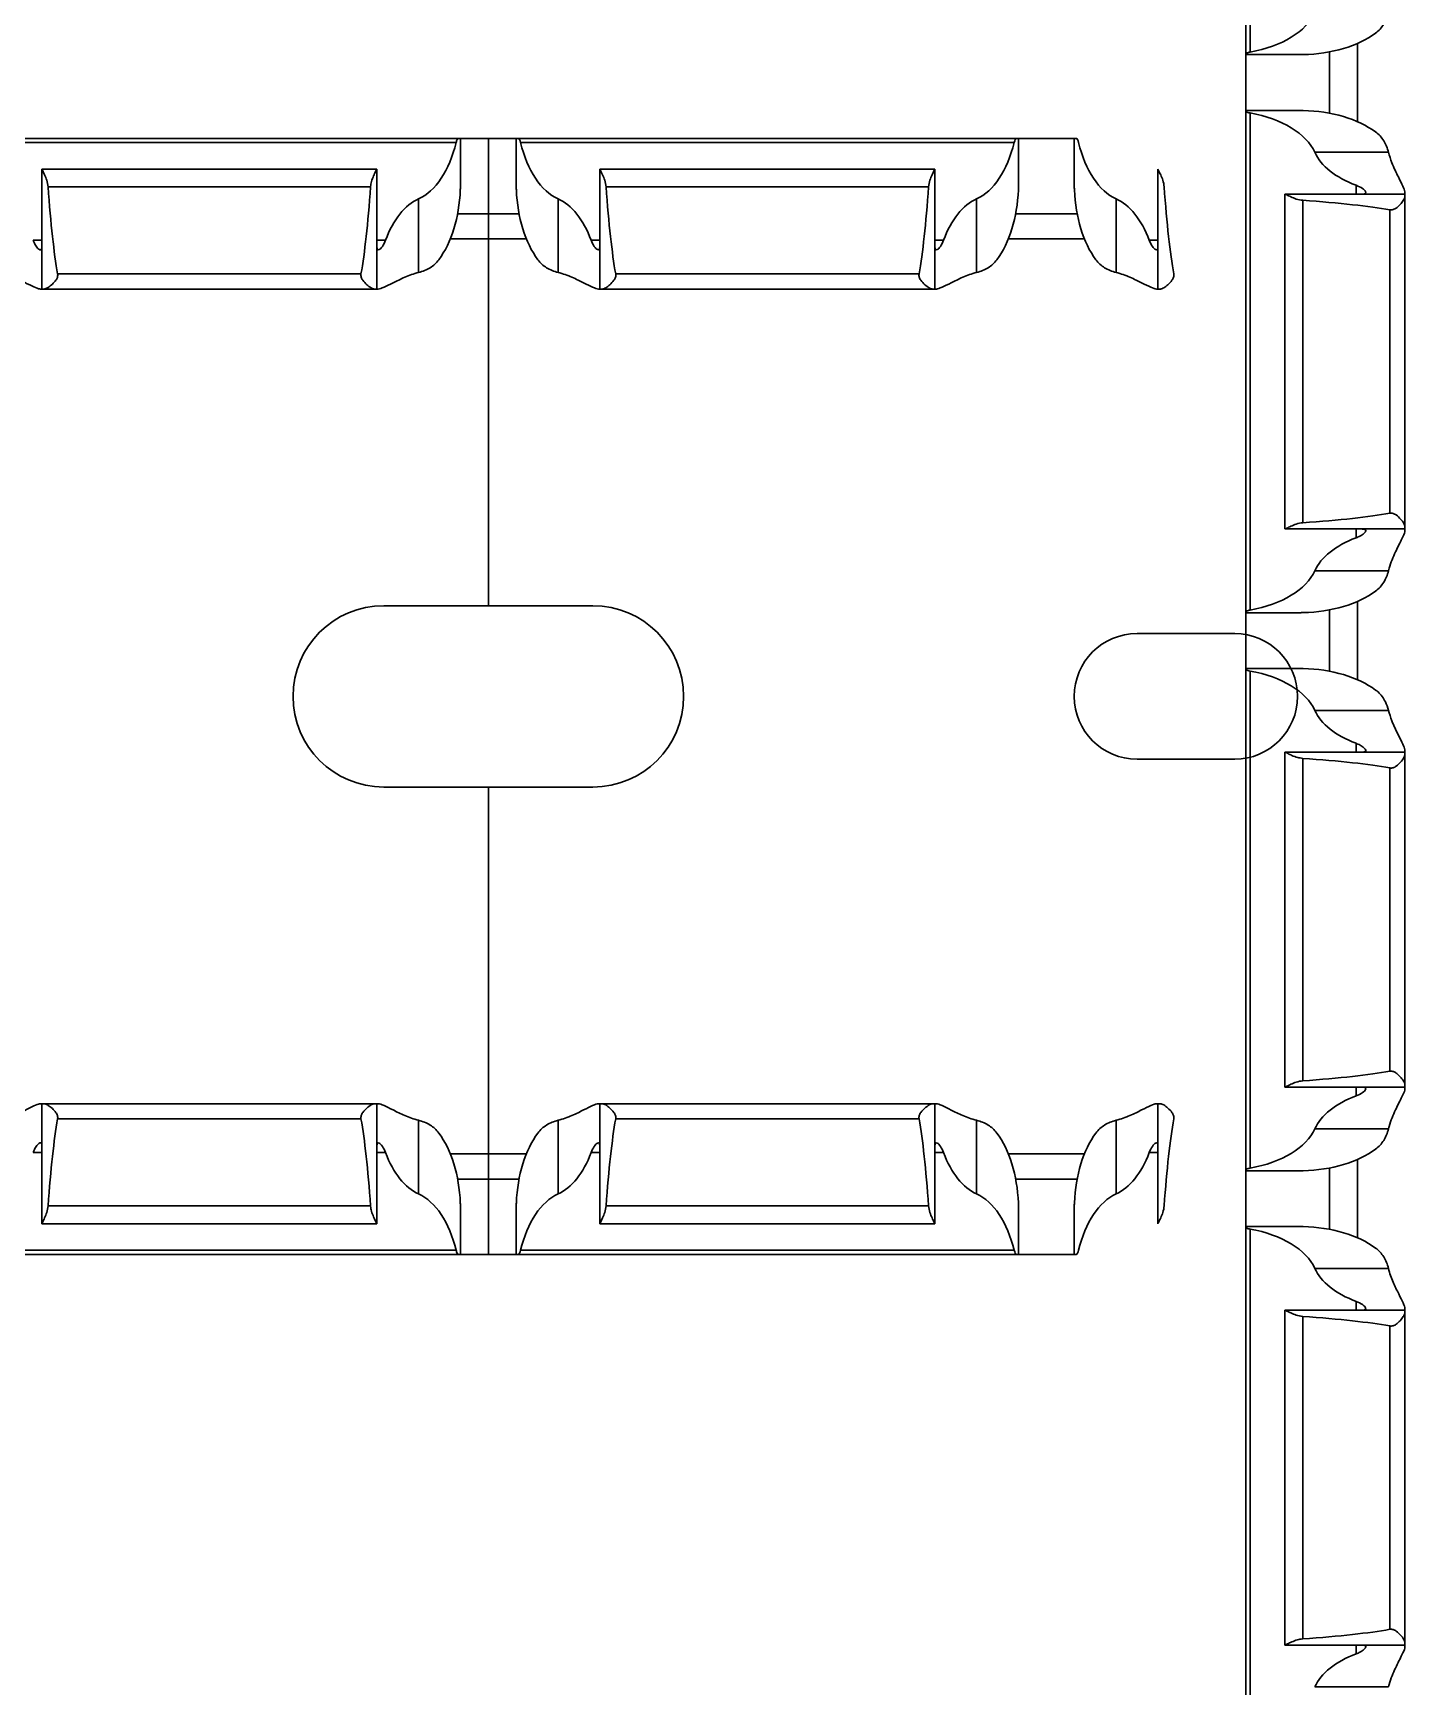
# Model space of a CAD drawing. Header units: millimetres. Extents: x -2573 to 2942, y -1220 to 2800.
# Drawn here: x 1804.1 to 1853.2, y 1272.5 to 1331.8 of the extents above; entities that cross this region are included whole.
import ezdxf

# ---------------------------------------------------------------- set-up
doc = ezdxf.new("R2010")
doc.units = ezdxf.units.MM

msp = doc.modelspace()

# ---------------------------------------------------------------- linework, layer by layer
at = {"linetype": 'Continuous', "lineweight": 30}
for p, q in [((1847.536, 1331.029), (1847.536, 1348.971)), ((1847.686, 1331.091), (1847.686, 1348.909)), ((1851.536, 1331.403), (1851.536, 1328.597)), ((1847.536, 1331), (1847.536, 1331.029)), ((1847.536, 1331), (1849.499, 1331)), ((1847.536, 1329), (1847.536, 1331)), ((1850.536, 1328.899), (1850.536, 1331.101)), ((1849.502, 1329), (1847.536, 1329)), ((1847.536, 1329), (1847.536, 1328.971)), ((1847.536, 1311.029), (1847.536, 1328.971)), ((1847.686, 1311.091), (1847.686, 1328.909)), ((1819.32, 1328), (1801.453, 1328)), ((1819.231, 1327.85), (1801.541, 1327.85)), ((1819.386, 1328), (1819.32, 1328)), ((1819.386, 1326.27), (1819.386, 1328)), ((1820.386, 1328), (1819.386, 1328)), ((1820.386, 1325.3), (1820.386, 1328)), ((1820.386, 1325.3), (1820.386, 1328)), ((1821.386, 1328), (1820.386, 1328)), ((1821.386, 1328), (1821.386, 1326.271)), ((1821.453, 1328), (1821.386, 1328)), ((1839.32, 1328), (1821.453, 1328)), ((1839.231, 1327.85), (1821.541, 1327.85)), ((1839.386, 1328), (1839.32, 1328)), ((1839.386, 1326.27), (1839.386, 1328)), ((1841.386, 1328), (1839.386, 1328)), ((1841.386, 1328), (1841.386, 1326.271)), ((1841.386, 1328), (1841.453, 1328)), ((1852.645, 1327.5), (1850.006, 1327.5)), ((1816.386, 1326.9), (1804.386, 1326.9)), ((1804.386, 1326.9), (1804.386, 1326.896)), ((1804.386, 1322.6), (1804.386, 1326.896)), ((1816.386, 1326.896), (1816.386, 1326.9)), ((1816.386, 1322.6), (1816.386, 1326.896)), ((1836.386, 1326.9), (1824.386, 1326.9)), ((1824.386, 1326.9), (1824.386, 1326.896)), ((1824.386, 1322.6), (1824.386, 1326.896)), ((1836.386, 1326.896), (1836.386, 1326.9)), ((1836.386, 1322.6), (1836.386, 1326.896)), ((1844.386, 1326.9), (1844.386, 1326.896)), ((1844.386, 1322.6), (1844.386, 1326.896)), ((1816.165, 1326.261), (1804.607, 1326.261)), ((1836.165, 1326.261), (1824.607, 1326.261)), ((1848.936, 1326), (1848.936, 1314)), ((1848.936, 1326), (1848.94, 1326)), ((1853.236, 1326), (1848.94, 1326)), ((1851.486, 1326), (1851.486, 1326.318)), ((1853.236, 1326), (1853.236, 1326.057)), ((1853.236, 1325.916), (1853.236, 1326)), ((1817.886, 1323.193), (1817.886, 1325.833)), ((1822.886, 1323.193), (1822.886, 1325.833)), ((1837.886, 1323.193), (1837.886, 1325.833)), ((1842.886, 1323.193), (1842.886, 1325.833)), ((1849.575, 1314.221), (1849.575, 1325.779)), ((1852.693, 1314.564), (1852.693, 1325.436)), ((1853.236, 1314.084), (1853.236, 1325.916)), ((1820.386, 1325.3), (1819.285, 1325.3)), ((1820.386, 1324.4), (1820.386, 1325.3)), ((1820.386, 1325.3), (1820.386, 1324.4)), ((1821.487, 1325.3), (1820.386, 1325.3)), ((1841.487, 1325.3), (1839.285, 1325.3)), ((1804.386, 1324.35), (1804.069, 1324.35)), ((1816.703, 1324.35), (1816.386, 1324.35)), ((1819.025, 1324.4), (1820.386, 1324.4)), ((1820.386, 1324.4), (1820.386, 1311.25)), ((1820.386, 1324.4), (1821.748, 1324.4)), ((1820.386, 1324.4), (1820.386, 1311.25)), ((1824.386, 1324.35), (1824.069, 1324.35)), ((1836.703, 1324.35), (1836.386, 1324.35)), ((1839.025, 1324.4), (1841.748, 1324.4)), ((1844.386, 1324.35), (1844.069, 1324.35)), ((1815.822, 1323.144), (1804.95, 1323.144)), ((1835.822, 1323.144), (1824.95, 1323.144)), ((1804.386, 1322.6), (1804.329, 1322.6)), ((1804.471, 1322.6), (1804.386, 1322.6)), ((1816.302, 1322.6), (1804.471, 1322.6)), ((1816.386, 1322.6), (1816.302, 1322.6)), ((1816.443, 1322.6), (1816.386, 1322.6)), ((1824.386, 1322.6), (1824.329, 1322.6)), ((1824.471, 1322.6), (1824.386, 1322.6)), ((1836.302, 1322.6), (1824.471, 1322.6)), ((1836.386, 1322.6), (1836.302, 1322.6)), ((1836.443, 1322.6), (1836.386, 1322.6)), ((1844.386, 1322.6), (1844.329, 1322.6)), ((1844.471, 1322.6), (1844.386, 1322.6)), ((1853.236, 1314), (1853.236, 1314.084)), ((1848.94, 1314), (1848.936, 1314)), ((1853.236, 1314), (1848.94, 1314)), ((1851.486, 1313.682), (1851.486, 1314)), ((1853.236, 1313.943), (1853.236, 1314)), ((1852.645, 1312.5), (1850.006, 1312.5)), ((1816.636, 1311.25), (1820.386, 1311.25)), ((1824.136, 1311.25), (1820.386, 1311.25)), ((1851.536, 1311.403), (1851.536, 1308.597)), ((1847.536, 1311), (1847.536, 1311.029)), ((1847.536, 1311), (1849.499, 1311)), ((1847.536, 1309), (1847.536, 1311)), ((1850.536, 1308.899), (1850.536, 1311.101)), ((1847.136, 1310.25), (1843.636, 1310.25)), ((1849.502, 1309), (1847.536, 1309)), ((1847.536, 1309), (1847.536, 1308.971)), ((1847.536, 1291.029), (1847.536, 1308.971)), ((1847.686, 1291.091), (1847.686, 1308.909)), ((1852.645, 1307.5), (1850.006, 1307.5)), ((1848.936, 1306), (1848.936, 1294)), ((1848.936, 1306), (1848.94, 1306)), ((1853.236, 1306), (1848.94, 1306)), ((1849.575, 1294.221), (1849.575, 1305.779)), ((1851.486, 1306), (1851.486, 1306.318)), ((1853.236, 1306), (1853.236, 1306.057)), ((1853.236, 1305.916), (1853.236, 1306)), ((1853.236, 1294.084), (1853.236, 1305.916)), ((1843.636, 1305.75), (1847.136, 1305.75)), ((1852.693, 1294.564), (1852.693, 1305.436)), ((1816.636, 1304.75), (1820.386, 1304.75)), ((1820.386, 1304.75), (1820.386, 1291.6)), ((1824.136, 1304.75), (1820.386, 1304.75)), ((1820.386, 1304.75), (1820.386, 1291.6)), ((1848.94, 1294), (1848.936, 1294)), ((1853.236, 1294), (1848.94, 1294)), ((1851.486, 1293.682), (1851.486, 1294)), ((1853.236, 1294), (1853.236, 1294.084)), ((1853.236, 1293.943), (1853.236, 1294)), ((1804.386, 1293.4), (1804.329, 1293.4)), ((1804.386, 1293.4), (1804.386, 1289.104)), ((1804.471, 1293.4), (1804.386, 1293.4)), ((1816.302, 1293.4), (1804.471, 1293.4)), ((1816.386, 1293.4), (1816.302, 1293.4)), ((1816.386, 1293.4), (1816.386, 1289.104)), ((1816.443, 1293.4), (1816.386, 1293.4)), ((1824.386, 1293.4), (1824.329, 1293.4)), ((1824.386, 1293.4), (1824.386, 1289.104)), ((1824.471, 1293.4), (1824.386, 1293.4)), ((1836.302, 1293.4), (1824.471, 1293.4)), ((1836.386, 1293.4), (1836.302, 1293.4)), ((1836.386, 1293.4), (1836.386, 1289.104)), ((1836.443, 1293.4), (1836.386, 1293.4)), ((1844.386, 1293.4), (1844.329, 1293.4)), ((1844.386, 1293.4), (1844.386, 1289.104)), ((1844.471, 1293.4), (1844.386, 1293.4)), ((1815.822, 1292.856), (1804.95, 1292.856)), ((1817.886, 1292.807), (1817.886, 1290.167)), ((1822.886, 1292.807), (1822.886, 1290.167)), ((1835.822, 1292.856), (1824.95, 1292.856)), ((1837.886, 1292.807), (1837.886, 1290.167)), ((1842.886, 1292.807), (1842.886, 1290.167)), ((1852.645, 1292.5), (1850.006, 1292.5)), ((1804.386, 1291.65), (1804.069, 1291.65)), ((1816.703, 1291.65), (1816.386, 1291.65)), ((1819.025, 1291.6), (1820.386, 1291.6)), ((1820.386, 1291.6), (1820.386, 1290.7)), ((1820.386, 1291.6), (1821.748, 1291.6)), ((1820.386, 1290.7), (1820.386, 1291.6)), ((1824.386, 1291.65), (1824.069, 1291.65)), ((1836.703, 1291.65), (1836.386, 1291.65)), ((1839.025, 1291.6), (1841.748, 1291.6)), ((1844.386, 1291.65), (1844.069, 1291.65)), ((1847.536, 1291), (1847.536, 1291.029)), ((1847.536, 1291), (1849.499, 1291)), ((1847.536, 1289), (1847.536, 1291)), ((1850.536, 1288.899), (1850.536, 1291.101)), ((1851.536, 1291.403), (1851.536, 1288.597)), ((1820.386, 1290.7), (1819.285, 1290.7)), ((1820.386, 1290.7), (1820.386, 1288)), ((1820.386, 1290.7), (1820.386, 1288)), ((1821.487, 1290.7), (1820.386, 1290.7)), ((1841.487, 1290.7), (1839.285, 1290.7)), ((1816.165, 1289.739), (1804.607, 1289.739)), ((1819.386, 1288), (1819.386, 1289.73)), ((1821.386, 1289.729), (1821.386, 1288)), ((1836.165, 1289.739), (1824.607, 1289.739)), ((1839.386, 1288), (1839.386, 1289.73)), ((1841.386, 1289.729), (1841.386, 1288)), ((1804.386, 1289.1), (1804.386, 1289.104)), ((1804.386, 1289.1), (1816.386, 1289.1)), ((1816.386, 1289.104), (1816.386, 1289.1)), ((1824.386, 1289.1), (1824.386, 1289.104)), ((1824.386, 1289.1), (1836.386, 1289.1)), ((1836.386, 1289.104), (1836.386, 1289.1)), ((1844.386, 1289.1), (1844.386, 1289.104)), ((1849.502, 1289), (1847.536, 1289)), ((1847.536, 1289), (1847.536, 1288.971)), ((1847.536, 1271.029), (1847.536, 1288.971)), ((1847.686, 1271.091), (1847.686, 1288.909)), ((1819.32, 1288), (1801.453, 1288)), ((1819.231, 1288.15), (1801.541, 1288.15)), ((1819.386, 1288), (1819.32, 1288)), ((1820.386, 1288), (1819.386, 1288)), ((1821.386, 1288), (1820.386, 1288)), ((1821.453, 1288), (1821.386, 1288)), ((1839.32, 1288), (1821.453, 1288)), ((1839.231, 1288.15), (1821.541, 1288.15)), ((1839.386, 1288), (1839.32, 1288)), ((1841.386, 1288), (1839.386, 1288)), ((1841.386, 1288), (1841.453, 1288)), ((1852.645, 1287.5), (1850.006, 1287.5)), ((1851.486, 1286), (1851.486, 1286.318)), ((1848.936, 1286), (1848.936, 1274)), ((1848.936, 1286), (1848.94, 1286)), ((1853.236, 1286), (1848.94, 1286)), ((1849.575, 1274.221), (1849.575, 1285.779)), ((1853.236, 1286), (1853.236, 1286.057)), ((1853.236, 1285.916), (1853.236, 1286)), ((1853.236, 1274.084), (1853.236, 1285.916)), ((1852.693, 1274.564), (1852.693, 1285.436)), ((1848.94, 1274), (1848.936, 1274)), ((1853.236, 1274), (1848.94, 1274)), ((1851.486, 1273.682), (1851.486, 1274)), ((1853.236, 1274), (1853.236, 1274.084)), ((1853.236, 1273.943), (1853.236, 1274)), ((1852.645, 1272.5), (1850.006, 1272.5))]:
    msp.add_line(p, q, dxfattribs=at)
for centre, radius, start, end in [((1816.636, 1308), 3.25, 90, 270), ((1824.136, 1308), 3.25, 270, 90), ((1843.636, 1308), 2.25, 90, 270), ((1847.136, 1308), 2.25, 270, 90)]:
    msp.add_arc(centre, radius, start, end, dxfattribs=at)
for centre, major_axis, ratio, start_param, end_param in [((1846.652, 1333), (3.464, 0), 0.57735, 5.015694, 6.030505), ((1849.452, 1333), (3.464, 0), 0.57735, 4.751267, 5.622258), ((1846.652, 1327), (3.464, 0), 0.57735, 0.25268, 1.267492), ((1849.452, 1327), (3.464, 0), 0.57735, 0.660927, 1.531918), ((1817.386, 1329.187), (0, 3.464), 0.57735, 3.394273, 4.316105), ((1823.386, 1329.187), (0, 3.464), 0.57735, 1.96708, 2.888912), ((1837.386, 1329.187), (0, 3.464), 0.57735, 3.394273, 4.316105), ((1843.386, 1329.187), (0, 3.464), 0.57735, 1.96708, 2.888912), ((1853.36, 1328), (3.464, 0), 0.57735, 3.394273, 4.140941), ((1805.386, 1333.431), (0, 11.43), 0.087489, 2.248826, 2.690566), ((1815.386, 1333.431), (0, 11.43), 0.087489, 3.592619, 4.034359), ((1817.386, 1326.387), (0, 3.464), 0.57735, 3.801355, 4.643885), ((1823.386, 1326.387), (0, 3.464), 0.57735, 1.6393, 2.48183), ((1825.386, 1333.431), (0, 11.43), 0.087489, 2.248826, 2.690566), ((1835.386, 1333.431), (0, 11.43), 0.087489, 3.592619, 4.034359), ((1837.386, 1326.387), (0, 3.464), 0.57735, 3.801355, 4.643885), ((1843.386, 1326.387), (0, 3.464), 0.57735, 1.6393, 2.48183), ((1845.386, 1333.431), (0, 11.43), 0.087489, 2.248826, 2.690566), ((1818.386, 1322.479), (0, 3.464), 0.57735, 0.25268, 1.000198), ((1822.386, 1322.479), (0, 3.464), 0.57735, 5.282988, 6.030505), ((1838.386, 1322.479), (0, 3.464), 0.57735, 0.25268, 1.000198), ((1842.386, 1322.479), (0, 3.464), 0.57735, 5.282988, 6.030505), ((1842.406, 1325), (11.43, 0), 0.087489, 0.451027, 0.892766), ((1842.406, 1315), (11.43, 0), 0.087489, 5.390419, 5.832158), ((1853.36, 1312), (3.464, 0), 0.57735, 2.142244, 2.888912), ((1846.652, 1313), (3.464, 0), 0.57735, 5.015694, 6.030505), ((1849.452, 1313), (3.464, 0), 0.57735, 4.751267, 5.622258), ((1846.652, 1307), (3.464, 0), 0.57735, 0.25268, 1.267492), ((1849.452, 1307), (3.464, 0), 0.57735, 0.660927, 1.531918), ((1853.36, 1308), (3.464, 0), 0.57735, 3.394273, 4.140941), ((1842.406, 1305), (11.43, 0), 0.087489, 0.451027, 0.892766), ((1842.406, 1295), (11.43, 0), 0.087489, 5.390419, 5.832158), ((1853.36, 1292), (3.464, 0), 0.57735, 2.142244, 2.888912), ((1805.386, 1282.569), (0, 11.43), 0.087489, 0.451027, 0.892766), ((1815.386, 1282.569), (0, 11.43), 0.087489, 5.390419, 5.832158), ((1825.386, 1282.569), (0, 11.43), 0.087489, 0.451027, 0.892766), ((1835.386, 1282.569), (0, 11.43), 0.087489, 5.390419, 5.832158), ((1845.386, 1282.569), (0, 11.43), 0.087489, 0.451027, 0.892766), ((1817.386, 1289.613), (0, 3.464), 0.57735, 4.780893, 5.623423), ((1823.386, 1289.613), (0, 3.464), 0.57735, 0.659763, 1.502293), ((1837.386, 1289.613), (0, 3.464), 0.57735, 4.780893, 5.623423), ((1843.386, 1289.613), (0, 3.464), 0.57735, 0.659763, 1.502293), ((1846.652, 1293), (3.464, 0), 0.57735, 5.015694, 6.030505), ((1818.386, 1293.521), (0, 3.464), 0.57735, 2.141395, 2.888912), ((1822.386, 1293.521), (0, 3.464), 0.57735, 3.394273, 4.14179), ((1838.386, 1293.521), (0, 3.464), 0.57735, 2.141395, 2.888912), ((1842.386, 1293.521), (0, 3.464), 0.57735, 3.394273, 4.14179), ((1849.452, 1293), (3.464, 0), 0.57735, 4.751267, 5.622258), ((1817.386, 1286.813), (0, 3.464), 0.57735, 5.108673, 6.030505), ((1823.386, 1286.813), (0, 3.464), 0.57735, 0.25268, 1.174513), ((1837.386, 1286.813), (0, 3.464), 0.57735, 5.108673, 6.030505), ((1843.386, 1286.813), (0, 3.464), 0.57735, 0.25268, 1.174513), ((1846.652, 1287), (3.464, 0), 0.57735, 0.25268, 1.267492), ((1849.452, 1287), (3.464, 0), 0.57735, 0.660927, 1.531918), ((1853.36, 1288), (3.464, 0), 0.57735, 3.394273, 4.140941), ((1842.406, 1285), (11.43, 0), 0.087489, 0.451027, 0.892766), ((1842.406, 1275), (11.43, 0), 0.087489, 5.390419, 5.832158), ((1853.36, 1272), (3.464, 0), 0.57735, 2.142244, 2.888912)]:
    msp.add_ellipse(centre, major_axis=major_axis, ratio=ratio, start_param=start_param, end_param=end_param, dxfattribs=at)
for points, knots in [([(1852.186, 1331.772), (1852.301, 1331.858), (1852.399, 1331.964), (1852.552, 1332.211), (1852.607, 1332.351), (1852.645, 1332.5)], [0, 0, 0, 0, 0.5, 0.5, 1, 1, 1, 1]), ([(1847.686, 1331.091), (1847.641, 1331.083), (1847.603, 1331.072), (1847.55, 1331.049), (1847.536, 1331.038), (1847.536, 1331.029)], [0, 0, 0, 0, 0.5, 0.5, 1, 1, 1, 1]), ([(1849.499, 1331), (1849.499, 1331), (1849.516, 1330.999), (1849.55, 1331.001), (1849.583, 1331.001), (1849.586, 1331.002)], [0, 0, 0, 0, 0.038181, 0.888918, 1, 1, 1, 1]), ([(1847.536, 1328.971), (1847.54, 1328.965), (1847.547, 1328.952), (1847.6, 1328.929), (1847.654, 1328.915), (1847.685, 1328.909), (1847.686, 1328.909)], [0, 0, 0, 0, 0.327128, 0.654054, 0.984568, 1, 1, 1, 1]), ([(1849.586, 1328.999), (1849.574, 1328.999), (1849.541, 1329), (1849.517, 1329), (1849.502, 1329)], [0, 0, 0, 0, 0.381561, 1, 1, 1, 1]), ([(1819.231, 1327.85), (1819.242, 1327.896), (1819.258, 1327.934), (1819.289, 1327.986), (1819.306, 1328), (1819.32, 1328)], [0, 0, 0, 0, 0.5, 0.5, 1, 1, 1, 1]), ([(1852.645, 1327.5), (1852.608, 1327.648), (1852.552, 1327.789), (1852.399, 1328.035), (1852.302, 1328.142), (1852.186, 1328.228)], [0, 0, 0, 0, 0.5, 0.5, 1, 1, 1, 1]), ([(1853.236, 1326.057), (1853.236, 1326.067), (1853.232, 1326.119), (1853.169, 1326.281), (1852.995, 1326.626), (1852.784, 1327.043), (1852.683, 1327.373), (1852.645, 1327.5)], [0, 0, 0, 0, 0.052335, 0.272787, 0.517652, 0.814951, 1, 1, 1, 1]), ([(1804.386, 1326.896), (1804.386, 1326.888), (1804.397, 1326.865), (1804.432, 1326.794), (1804.457, 1326.746), (1804.536, 1326.577), (1804.596, 1326.428), (1804.607, 1326.261)], [0, 0, 0, 0, 0.25, 0.25, 0.5, 0.5, 1, 1, 1, 1]), ([(1816.165, 1326.261), (1816.165, 1326.265), (1816.17, 1326.33), (1816.199, 1326.474), (1816.273, 1326.662), (1816.348, 1326.808), (1816.383, 1326.878), (1816.385, 1326.892), (1816.386, 1326.896)], [0, 0, 0, 0, 0.012018, 0.198654, 0.447305, 0.698706, 0.909614, 1, 1, 1, 1]), ([(1824.386, 1326.896), (1824.386, 1326.88), (1824.431, 1326.802), (1824.536, 1326.577), (1824.596, 1326.428), (1824.607, 1326.261)], [0, 0, 0, 0, 0.5, 0.5, 1, 1, 1, 1]), ([(1836.165, 1326.261), (1836.177, 1326.428), (1836.237, 1326.578), (1836.315, 1326.746), (1836.34, 1326.794), (1836.376, 1326.865), (1836.386, 1326.888), (1836.386, 1326.896)], [0, 0, 0, 0, 0.5, 0.5, 0.75, 0.75, 1, 1, 1, 1]), ([(1844.386, 1326.896), (1844.386, 1326.888), (1844.397, 1326.865), (1844.433, 1326.793), (1844.457, 1326.746), (1844.536, 1326.577), (1844.596, 1326.428), (1844.607, 1326.261)], [0, 0, 0, 0, 0.25, 0.25, 0.5, 0.5, 1, 1, 1, 1]), ([(1819.386, 1326.27), (1819.386, 1326.26), (1819.386, 1326.235), (1819.383, 1326.186), (1819.382, 1326.154), (1819.382, 1326.15)], [0, 0, 0, 0, 0.388499, 0.929496, 1, 1, 1, 1]), ([(1821.391, 1326.15), (1821.39, 1326.178), (1821.387, 1326.23), (1821.387, 1326.258), (1821.387, 1326.271)], [0, 0, 0, 0, 0.5427885, 1, 1, 1, 1]), ([(1839.386, 1326.27), (1839.386, 1326.26), (1839.386, 1326.235), (1839.383, 1326.186), (1839.382, 1326.154), (1839.382, 1326.15)], [0, 0, 0, 0, 0.388498, 0.929495, 1, 1, 1, 1]), ([(1841.391, 1326.15), (1841.39, 1326.178), (1841.387, 1326.23), (1841.387, 1326.258), (1841.387, 1326.271)], [0, 0, 0, 0, 0.542789, 1, 1, 1, 1]), ([(1848.94, 1326), (1848.948, 1326), (1848.972, 1325.989), (1849.042, 1325.954), (1849.09, 1325.929), (1849.259, 1325.85), (1849.409, 1325.791), (1849.575, 1325.779)], [0, 0, 0, 0, 0.25, 0.25, 0.5, 0.5, 1, 1, 1, 1]), ([(1851.486, 1326.318), (1851.666, 1326.251), (1851.79, 1326.154), (1851.844, 1326.059), (1851.839, 1326.034), (1851.779, 1326.005), (1851.724, 1326), (1851.65, 1326)], [0, 0, 0, 0, 0.5, 0.5, 0.75, 0.75, 1, 1, 1, 1]), ([(1852.693, 1325.436), (1852.71, 1325.434), (1852.752, 1325.429), (1852.832, 1325.446), (1852.948, 1325.51), (1853.075, 1325.631), (1853.182, 1325.769), (1853.232, 1325.865), (1853.235, 1325.905), (1853.236, 1325.916)], [0, 0, 0, 0, 0.05256, 0.130506, 0.247862, 0.469482, 0.7124, 0.920773, 1, 1, 1, 1]), ([(1804.069, 1324.35), (1804.078, 1324.329), (1804.111, 1324.244), (1804.185, 1324.116), (1804.279, 1324.01), (1804.349, 1323.989), (1804.383, 1324.05), (1804.385, 1324.142), (1804.386, 1324.185)], [0, 0, 0, 0, 0.061395, 0.243197, 0.449457, 0.653588, 0.838099, 1, 1, 1, 1]), ([(1816.386, 1324.185), (1816.386, 1324.111), (1816.391, 1324.057), (1816.421, 1323.998), (1816.445, 1323.993), (1816.541, 1324.047), (1816.637, 1324.172), (1816.703, 1324.35)], [0, 0, 0, 0, 0.25, 0.25, 0.5, 0.5, 1, 1, 1, 1]), ([(1824.069, 1324.35), (1824.103, 1324.26), (1824.144, 1324.185), (1824.225, 1324.069), (1824.264, 1324.029), (1824.327, 1323.993), (1824.352, 1323.997), (1824.381, 1324.056), (1824.386, 1324.111), (1824.386, 1324.185)], [0, 0, 0, 0, 0.25, 0.25, 0.5, 0.5, 0.75, 0.75, 1, 1, 1, 1]), ([(1836.386, 1324.185), (1836.386, 1324.112), (1836.391, 1324.057), (1836.421, 1323.997), (1836.445, 1323.993), (1836.509, 1324.029), (1836.548, 1324.069), (1836.629, 1324.185), (1836.67, 1324.26), (1836.703, 1324.35)], [0, 0, 0, 0, 0.25, 0.25, 0.5, 0.5, 0.75, 0.75, 1, 1, 1, 1]), ([(1844.069, 1324.35), (1844.103, 1324.26), (1844.144, 1324.185), (1844.225, 1324.069), (1844.264, 1324.029), (1844.327, 1323.993), (1844.352, 1323.997), (1844.381, 1324.056), (1844.386, 1324.111), (1844.386, 1324.185)], [0, 0, 0, 0, 0.25, 0.25, 0.5, 0.5, 0.75, 0.75, 1, 1, 1, 1]), ([(1818.612, 1323.65), (1818.527, 1323.535), (1818.421, 1323.438), (1818.175, 1323.286), (1818.035, 1323.23), (1817.886, 1323.193)], [0, 0, 0, 0, 0.5, 0.5, 1, 1, 1, 1]), ([(1822.886, 1323.193), (1822.736, 1323.23), (1822.599, 1323.285), (1822.351, 1323.439), (1822.247, 1323.534), (1822.16, 1323.65)], [0, 0, 0, 0, 0.5, 0.5, 1, 1, 1, 1]), ([(1838.612, 1323.65), (1838.526, 1323.534), (1838.422, 1323.439), (1838.173, 1323.285), (1838.036, 1323.23), (1837.886, 1323.193)], [0, 0, 0, 0, 0.5, 0.5, 1, 1, 1, 1]), ([(1842.886, 1323.193), (1842.737, 1323.23), (1842.599, 1323.285), (1842.351, 1323.439), (1842.247, 1323.534), (1842.16, 1323.65)], [0, 0, 0, 0, 0.5, 0.5, 1, 1, 1, 1]), ([(1804.329, 1322.6), (1804.32, 1322.601), (1804.268, 1322.604), (1804.107, 1322.667), (1803.763, 1322.841), (1803.346, 1323.053), (1803.015, 1323.154), (1802.886, 1323.193)], [0, 0, 0, 0, 0.051352, 0.271581, 0.516005, 0.812732, 1, 1, 1, 1]), ([(1804.95, 1323.144), (1804.952, 1323.127), (1804.957, 1323.084), (1804.941, 1323.004), (1804.876, 1322.888), (1804.755, 1322.761), (1804.617, 1322.654), (1804.521, 1322.605), (1804.482, 1322.601), (1804.471, 1322.6)], [0, 0, 0, 0, 0.052562, 0.130506, 0.247861, 0.469459, 0.712394, 0.920773, 1, 1, 1, 1]), ([(1816.302, 1322.6), (1816.269, 1322.6), (1816.227, 1322.617), (1816.135, 1322.671), (1816.083, 1322.709), (1815.981, 1322.8), (1815.928, 1322.853), (1815.862, 1322.949), (1815.843, 1322.984), (1815.818, 1323.061), (1815.815, 1323.104), (1815.822, 1323.144)], [0, 0, 0, 0, 0.25, 0.25, 0.5, 0.5, 0.75, 0.75, 0.875, 0.875, 1, 1, 1, 1]), ([(1817.886, 1323.193), (1817.709, 1323.149), (1817.544, 1323.086), (1817.241, 1322.956), (1817.1, 1322.886), (1816.851, 1322.761), (1816.739, 1322.705), (1816.604, 1322.644), (1816.564, 1322.628), (1816.494, 1322.606), (1816.465, 1322.6), (1816.443, 1322.6)], [0, 0, 0, 0, 0.25, 0.25, 0.5, 0.5, 0.75, 0.75, 0.875, 0.875, 1, 1, 1, 1]), ([(1824.329, 1322.6), (1824.284, 1322.6), (1824.216, 1322.624), (1824.034, 1322.705), (1823.924, 1322.76), (1823.673, 1322.886), (1823.534, 1322.955), (1823.23, 1323.086), (1823.064, 1323.148), (1822.886, 1323.193)], [0, 0, 0, 0, 0.25, 0.25, 0.5, 0.5, 0.75, 0.75, 1, 1, 1, 1]), ([(1824.95, 1323.144), (1824.958, 1323.103), (1824.954, 1323.061), (1824.93, 1322.984), (1824.91, 1322.949), (1824.844, 1322.853), (1824.792, 1322.8), (1824.689, 1322.709), (1824.638, 1322.671), (1824.546, 1322.617), (1824.504, 1322.6), (1824.471, 1322.6)], [0, 0, 0, 0, 0.125, 0.125, 0.25, 0.25, 0.5, 0.5, 0.75, 0.75, 1, 1, 1, 1]), ([(1836.302, 1322.6), (1836.269, 1322.6), (1836.227, 1322.617), (1836.134, 1322.671), (1836.083, 1322.709), (1835.981, 1322.8), (1835.928, 1322.853), (1835.862, 1322.949), (1835.843, 1322.985), (1835.819, 1323.061), (1835.815, 1323.103), (1835.822, 1323.144)], [0, 0, 0, 0, 0.25, 0.25, 0.5, 0.5, 0.75, 0.75, 0.875, 0.875, 1, 1, 1, 1]), ([(1837.886, 1323.193), (1837.71, 1323.149), (1837.544, 1323.087), (1837.241, 1322.956), (1837.1, 1322.886), (1836.851, 1322.762), (1836.74, 1322.705), (1836.559, 1322.624), (1836.488, 1322.6), (1836.443, 1322.6)], [0, 0, 0, 0, 0.25, 0.25, 0.5, 0.5, 0.75, 0.75, 1, 1, 1, 1]), ([(1844.329, 1322.6), (1844.284, 1322.6), (1844.215, 1322.624), (1844.033, 1322.705), (1843.924, 1322.761), (1843.672, 1322.886), (1843.533, 1322.955), (1843.228, 1323.087), (1843.062, 1323.149), (1842.886, 1323.193)], [0, 0, 0, 0, 0.25, 0.25, 0.5, 0.5, 0.75, 0.75, 1, 1, 1, 1]), ([(1844.95, 1323.144), (1844.958, 1323.103), (1844.954, 1323.061), (1844.93, 1322.984), (1844.91, 1322.949), (1844.844, 1322.853), (1844.792, 1322.8), (1844.689, 1322.709), (1844.638, 1322.671), (1844.546, 1322.617), (1844.504, 1322.6), (1844.471, 1322.6)], [0, 0, 0, 0, 0.125, 0.125, 0.25, 0.25, 0.5, 0.5, 0.75, 0.75, 1, 1, 1, 1]), ([(1849.575, 1314.221), (1849.409, 1314.209), (1849.259, 1314.15), (1849.09, 1314.071), (1849.043, 1314.046), (1848.972, 1314.011), (1848.948, 1314), (1848.94, 1314)], [0, 0, 0, 0, 0.5, 0.5, 0.75, 0.75, 1, 1, 1, 1]), ([(1853.236, 1314.084), (1853.236, 1314.117), (1853.219, 1314.159), (1853.165, 1314.252), (1853.127, 1314.303), (1853.036, 1314.406), (1852.983, 1314.458), (1852.887, 1314.524), (1852.852, 1314.544), (1852.775, 1314.568), (1852.733, 1314.571), (1852.693, 1314.564)], [0, 0, 0, 0, 0.25, 0.25, 0.5, 0.5, 0.75, 0.75, 0.875, 0.875, 1, 1, 1, 1]), ([(1851.65, 1314), (1851.687, 1313.999), (1851.772, 1313.997), (1851.838, 1313.972), (1851.84, 1313.918), (1851.77, 1313.838), (1851.648, 1313.751), (1851.534, 1313.702), (1851.486, 1313.682)], [0, 0, 0, 0, 0.135856, 0.312224, 0.485089, 0.66426, 0.859763, 1, 1, 1, 1]), ([(1852.645, 1312.5), (1852.653, 1312.53), (1852.718, 1312.777), (1852.904, 1313.203), (1853.132, 1313.64), (1853.229, 1313.862), (1853.235, 1313.927), (1853.236, 1313.943)], [0, 0, 0, 0, 0.043589, 0.353891, 0.672583, 0.920215, 1, 1, 1, 1]), ([(1852.186, 1311.772), (1852.301, 1311.858), (1852.399, 1311.964), (1852.552, 1312.211), (1852.607, 1312.351), (1852.645, 1312.5)], [0, 0, 0, 0, 0.5, 0.5, 1, 1, 1, 1]), ([(1847.686, 1311.091), (1847.641, 1311.083), (1847.603, 1311.072), (1847.55, 1311.049), (1847.536, 1311.038), (1847.536, 1311.029)], [0, 0, 0, 0, 0.5, 0.5, 1, 1, 1, 1]), ([(1849.499, 1311), (1849.499, 1311), (1849.516, 1311), (1849.55, 1311.001), (1849.583, 1311.001), (1849.586, 1311.002)], [0, 0, 0, 0, 0.038177, 0.8889219, 1, 1, 1, 1]), ([(1847.536, 1308.971), (1847.54, 1308.965), (1847.547, 1308.952), (1847.6, 1308.929), (1847.654, 1308.915), (1847.685, 1308.909), (1847.686, 1308.909)], [0, 0, 0, 0, 0.327128, 0.654054, 0.984568, 1, 1, 1, 1]), ([(1849.586, 1308.998), (1849.574, 1308.999), (1849.541, 1309), (1849.517, 1309), (1849.502, 1309)], [0, 0, 0, 0, 0.38156, 1, 1, 1, 1]), ([(1852.645, 1307.5), (1852.612, 1307.605), (1852.534, 1307.857), (1852.358, 1308.092), (1852.215, 1308.205), (1852.186, 1308.228)], [0, 0, 0, 0, 0.360871, 0.870449, 1, 1, 1, 1]), ([(1853.236, 1306.057), (1853.236, 1306.067), (1853.232, 1306.119), (1853.169, 1306.281), (1852.995, 1306.626), (1852.784, 1307.043), (1852.683, 1307.373), (1852.645, 1307.5)], [0, 0, 0, 0, 0.052336, 0.272793, 0.517651, 0.81495, 1, 1, 1, 1]), ([(1848.94, 1306), (1848.947, 1305.998), (1848.965, 1305.994), (1849.045, 1305.952), (1849.189, 1305.881), (1849.371, 1305.807), (1849.514, 1305.787), (1849.575, 1305.779)], [0, 0, 0, 0, 0.135391, 0.340148, 0.559259, 0.813312, 1, 1, 1, 1]), ([(1851.486, 1306.318), (1851.508, 1306.309), (1851.592, 1306.276), (1851.72, 1306.202), (1851.826, 1306.108), (1851.848, 1306.037), (1851.786, 1306.004), (1851.694, 1306.001), (1851.65, 1306)], [0, 0, 0, 0, 0.061102, 0.24258, 0.448573, 0.652498, 0.836792, 1, 1, 1, 1]), ([(1852.693, 1305.436), (1852.733, 1305.429), (1852.775, 1305.432), (1852.852, 1305.457), (1852.887, 1305.476), (1852.984, 1305.542), (1853.036, 1305.594), (1853.127, 1305.697), (1853.165, 1305.748), (1853.22, 1305.841), (1853.236, 1305.883), (1853.236, 1305.916)], [0, 0, 0, 0, 0.125, 0.125, 0.25, 0.25, 0.5, 0.5, 0.75, 0.75, 1, 1, 1, 1]), ([(1853.236, 1294.084), (1853.232, 1294.108), (1853.222, 1294.166), (1853.137, 1294.294), (1853.023, 1294.423), (1852.907, 1294.515), (1852.815, 1294.56), (1852.742, 1294.571), (1852.705, 1294.566), (1852.693, 1294.564)], [0, 0, 0, 0, 0.16384, 0.401474, 0.643549, 0.778476, 0.884705, 0.962581, 1, 1, 1, 1]), ([(1849.575, 1294.221), (1849.409, 1294.209), (1849.259, 1294.15), (1849.09, 1294.071), (1849.043, 1294.046), (1848.972, 1294.011), (1848.948, 1294), (1848.94, 1294)], [0, 0, 0, 0, 0.5, 0.5, 0.75, 0.75, 1, 1, 1, 1]), ([(1851.65, 1294), (1851.724, 1294), (1851.779, 1293.995), (1851.839, 1293.966), (1851.844, 1293.941), (1851.79, 1293.845), (1851.665, 1293.748), (1851.486, 1293.682)], [0, 0, 0, 0, 0.25, 0.25, 0.5, 0.5, 1, 1, 1, 1]), ([(1852.645, 1292.5), (1852.653, 1292.53), (1852.718, 1292.777), (1852.904, 1293.203), (1853.132, 1293.64), (1853.229, 1293.862), (1853.235, 1293.927), (1853.236, 1293.943)], [0, 0, 0, 0, 0.043601, 0.35389, 0.672589, 0.920219, 1, 1, 1, 1]), ([(1804.329, 1293.4), (1804.32, 1293.399), (1804.268, 1293.396), (1804.107, 1293.333), (1803.763, 1293.159), (1803.346, 1292.947), (1803.015, 1292.846), (1802.886, 1292.807)], [0, 0, 0, 0, 0.051352, 0.271581, 0.516005, 0.812732, 1, 1, 1, 1]), ([(1804.95, 1292.856), (1804.952, 1292.873), (1804.957, 1292.916), (1804.941, 1292.996), (1804.876, 1293.112), (1804.755, 1293.239), (1804.617, 1293.346), (1804.521, 1293.395), (1804.482, 1293.399), (1804.471, 1293.4)], [0, 0, 0, 0, 0.052562, 0.130506, 0.247861, 0.469459, 0.712394, 0.920773, 1, 1, 1, 1]), ([(1816.302, 1293.4), (1816.269, 1293.4), (1816.227, 1293.383), (1816.135, 1293.329), (1816.083, 1293.291), (1815.981, 1293.2), (1815.928, 1293.147), (1815.862, 1293.051), (1815.843, 1293.016), (1815.818, 1292.939), (1815.815, 1292.896), (1815.822, 1292.856)], [0, 0, 0, 0, 0.25, 0.25, 0.5, 0.5, 0.75, 0.75, 0.875, 0.875, 1, 1, 1, 1]), ([(1817.886, 1292.807), (1817.709, 1292.851), (1817.544, 1292.914), (1817.241, 1293.044), (1817.1, 1293.114), (1816.851, 1293.239), (1816.739, 1293.295), (1816.604, 1293.356), (1816.564, 1293.372), (1816.494, 1293.394), (1816.465, 1293.4), (1816.443, 1293.4)], [0, 0, 0, 0, 0.25, 0.25, 0.5, 0.5, 0.75, 0.75, 0.875, 0.875, 1, 1, 1, 1]), ([(1824.329, 1293.4), (1824.284, 1293.4), (1824.216, 1293.376), (1824.034, 1293.295), (1823.924, 1293.24), (1823.673, 1293.114), (1823.534, 1293.045), (1823.23, 1292.914), (1823.064, 1292.852), (1822.886, 1292.807)], [0, 0, 0, 0, 0.25, 0.25, 0.5, 0.5, 0.75, 0.75, 1, 1, 1, 1]), ([(1824.95, 1292.856), (1824.958, 1292.897), (1824.954, 1292.939), (1824.93, 1293.016), (1824.91, 1293.051), (1824.844, 1293.147), (1824.792, 1293.2), (1824.689, 1293.291), (1824.638, 1293.329), (1824.546, 1293.383), (1824.504, 1293.4), (1824.471, 1293.4)], [0, 0, 0, 0, 0.125, 0.125, 0.25, 0.25, 0.5, 0.5, 0.75, 0.75, 1, 1, 1, 1]), ([(1836.302, 1293.4), (1836.269, 1293.4), (1836.227, 1293.383), (1836.134, 1293.329), (1836.083, 1293.291), (1835.981, 1293.2), (1835.928, 1293.147), (1835.862, 1293.051), (1835.843, 1293.015), (1835.819, 1292.939), (1835.815, 1292.897), (1835.822, 1292.856)], [0, 0, 0, 0, 0.25, 0.25, 0.5, 0.5, 0.75, 0.75, 0.875, 0.875, 1, 1, 1, 1]), ([(1837.886, 1292.807), (1837.71, 1292.851), (1837.544, 1292.913), (1837.241, 1293.044), (1837.1, 1293.114), (1836.851, 1293.238), (1836.74, 1293.295), (1836.559, 1293.376), (1836.488, 1293.4), (1836.443, 1293.4)], [0, 0, 0, 0, 0.25, 0.25, 0.5, 0.5, 0.75, 0.75, 1, 1, 1, 1]), ([(1844.329, 1293.4), (1844.284, 1293.4), (1844.215, 1293.376), (1844.033, 1293.295), (1843.924, 1293.239), (1843.672, 1293.114), (1843.533, 1293.045), (1843.228, 1292.913), (1843.062, 1292.851), (1842.886, 1292.807)], [0, 0, 0, 0, 0.25, 0.25, 0.5, 0.5, 0.75, 0.75, 1, 1, 1, 1]), ([(1844.95, 1292.856), (1844.958, 1292.897), (1844.954, 1292.939), (1844.93, 1293.016), (1844.91, 1293.051), (1844.844, 1293.147), (1844.792, 1293.2), (1844.689, 1293.291), (1844.638, 1293.329), (1844.546, 1293.383), (1844.504, 1293.4), (1844.471, 1293.4)], [0, 0, 0, 0, 0.125, 0.125, 0.25, 0.25, 0.5, 0.5, 0.75, 0.75, 1, 1, 1, 1]), ([(1818.612, 1292.35), (1818.527, 1292.465), (1818.421, 1292.562), (1818.175, 1292.714), (1818.035, 1292.77), (1817.886, 1292.807)], [0, 0, 0, 0, 0.5, 0.5, 1, 1, 1, 1]), ([(1822.886, 1292.807), (1822.736, 1292.77), (1822.599, 1292.715), (1822.351, 1292.561), (1822.247, 1292.466), (1822.16, 1292.35)], [0, 0, 0, 0, 0.5, 0.5, 1, 1, 1, 1]), ([(1838.612, 1292.35), (1838.526, 1292.466), (1838.422, 1292.561), (1838.173, 1292.715), (1838.036, 1292.77), (1837.886, 1292.807)], [0, 0, 0, 0, 0.5, 0.5, 1, 1, 1, 1]), ([(1842.886, 1292.807), (1842.737, 1292.77), (1842.599, 1292.715), (1842.351, 1292.561), (1842.247, 1292.466), (1842.16, 1292.35)], [0, 0, 0, 0, 0.5, 0.5, 1, 1, 1, 1]), ([(1852.186, 1291.772), (1852.301, 1291.858), (1852.399, 1291.964), (1852.552, 1292.211), (1852.607, 1292.351), (1852.645, 1292.5)], [0, 0, 0, 0, 0.5, 0.5, 1, 1, 1, 1]), ([(1804.069, 1291.65), (1804.078, 1291.671), (1804.111, 1291.756), (1804.185, 1291.884), (1804.279, 1291.99), (1804.349, 1292.011), (1804.383, 1291.95), (1804.385, 1291.858), (1804.386, 1291.815)], [0, 0, 0, 0, 0.061395, 0.243197, 0.449457, 0.653588, 0.838099, 1, 1, 1, 1]), ([(1816.386, 1291.815), (1816.386, 1291.889), (1816.391, 1291.943), (1816.421, 1292.002), (1816.445, 1292.007), (1816.541, 1291.953), (1816.637, 1291.828), (1816.703, 1291.65)], [0, 0, 0, 0, 0.25, 0.25, 0.5, 0.5, 1, 1, 1, 1]), ([(1824.069, 1291.65), (1824.103, 1291.74), (1824.144, 1291.815), (1824.225, 1291.931), (1824.264, 1291.971), (1824.327, 1292.007), (1824.352, 1292.003), (1824.381, 1291.944), (1824.386, 1291.889), (1824.386, 1291.815)], [0, 0, 0, 0, 0.25, 0.25, 0.5, 0.5, 0.75, 0.75, 1, 1, 1, 1]), ([(1836.386, 1291.815), (1836.386, 1291.888), (1836.391, 1291.943), (1836.421, 1292.003), (1836.445, 1292.007), (1836.509, 1291.971), (1836.548, 1291.931), (1836.629, 1291.815), (1836.67, 1291.74), (1836.703, 1291.65)], [0, 0, 0, 0, 0.25, 0.25, 0.5, 0.5, 0.75, 0.75, 1, 1, 1, 1]), ([(1844.069, 1291.65), (1844.103, 1291.74), (1844.144, 1291.815), (1844.225, 1291.931), (1844.264, 1291.971), (1844.327, 1292.007), (1844.352, 1292.003), (1844.381, 1291.944), (1844.386, 1291.889), (1844.386, 1291.815)], [0, 0, 0, 0, 0.25, 0.25, 0.5, 0.5, 0.75, 0.75, 1, 1, 1, 1]), ([(1847.686, 1291.091), (1847.676, 1291.089), (1847.637, 1291.082), (1847.583, 1291.065), (1847.543, 1291.044), (1847.538, 1291.033), (1847.536, 1291.029)], [0, 0, 0, 0, 0.11765, 0.430948, 0.757415, 1, 1, 1, 1]), ([(1849.499, 1291), (1849.499, 1291), (1849.516, 1290.999), (1849.55, 1291.001), (1849.583, 1291.001), (1849.586, 1291.002)], [0, 0, 0, 0, 0.038181, 0.888918, 1, 1, 1, 1]), ([(1819.386, 1289.73), (1819.386, 1289.74), (1819.386, 1289.765), (1819.383, 1289.814), (1819.382, 1289.846), (1819.382, 1289.85)], [0, 0, 0, 0, 0.388499, 0.929496, 1, 1, 1, 1]), ([(1821.391, 1289.85), (1821.39, 1289.822), (1821.387, 1289.77), (1821.387, 1289.742), (1821.387, 1289.729)], [0, 0, 0, 0, 0.5427885, 1, 1, 1, 1]), ([(1839.386, 1289.73), (1839.386, 1289.74), (1839.386, 1289.765), (1839.383, 1289.814), (1839.382, 1289.846), (1839.382, 1289.85)], [0, 0, 0, 0, 0.388498, 0.929495, 1, 1, 1, 1]), ([(1841.391, 1289.85), (1841.39, 1289.822), (1841.387, 1289.77), (1841.387, 1289.742), (1841.387, 1289.729)], [0, 0, 0, 0, 0.542789, 1, 1, 1, 1]), ([(1804.386, 1289.104), (1804.386, 1289.112), (1804.397, 1289.135), (1804.432, 1289.206), (1804.457, 1289.254), (1804.536, 1289.423), (1804.596, 1289.572), (1804.607, 1289.739)], [0, 0, 0, 0, 0.25, 0.25, 0.5, 0.5, 1, 1, 1, 1]), ([(1816.165, 1289.739), (1816.165, 1289.735), (1816.17, 1289.67), (1816.199, 1289.526), (1816.273, 1289.338), (1816.348, 1289.192), (1816.383, 1289.122), (1816.385, 1289.108), (1816.386, 1289.104)], [0, 0, 0, 0, 0.012018, 0.198654, 0.447305, 0.698706, 0.909614, 1, 1, 1, 1]), ([(1824.386, 1289.104), (1824.386, 1289.12), (1824.431, 1289.198), (1824.536, 1289.423), (1824.596, 1289.572), (1824.607, 1289.739)], [0, 0, 0, 0, 0.5, 0.5, 1, 1, 1, 1]), ([(1836.165, 1289.739), (1836.177, 1289.572), (1836.237, 1289.422), (1836.315, 1289.254), (1836.34, 1289.206), (1836.376, 1289.135), (1836.386, 1289.112), (1836.386, 1289.104)], [0, 0, 0, 0, 0.5, 0.5, 0.75, 0.75, 1, 1, 1, 1]), ([(1844.386, 1289.104), (1844.386, 1289.112), (1844.397, 1289.135), (1844.433, 1289.207), (1844.457, 1289.254), (1844.536, 1289.423), (1844.596, 1289.572), (1844.607, 1289.739)], [0, 0, 0, 0, 0.25, 0.25, 0.5, 0.5, 1, 1, 1, 1]), ([(1847.536, 1288.971), (1847.536, 1288.962), (1847.55, 1288.951), (1847.602, 1288.928), (1847.64, 1288.917), (1847.686, 1288.909)], [0, 0, 0, 0, 0.5, 0.5, 1, 1, 1, 1]), ([(1849.586, 1288.998), (1849.574, 1288.999), (1849.541, 1289), (1849.517, 1289), (1849.502, 1289)], [0, 0, 0, 0, 0.38156, 1, 1, 1, 1]), ([(1819.231, 1288.15), (1819.242, 1288.104), (1819.258, 1288.066), (1819.289, 1288.014), (1819.306, 1288), (1819.32, 1288)], [0, 0, 0, 0, 0.5, 0.5, 1, 1, 1, 1]), ([(1852.645, 1287.5), (1852.608, 1287.648), (1852.552, 1287.789), (1852.399, 1288.035), (1852.302, 1288.142), (1852.186, 1288.228)], [0, 0, 0, 0, 0.5, 0.5, 1, 1, 1, 1]), ([(1853.236, 1286.057), (1853.236, 1286.08), (1853.23, 1286.109), (1853.208, 1286.178), (1853.192, 1286.218), (1853.131, 1286.354), (1853.076, 1286.464), (1852.95, 1286.715), (1852.881, 1286.854), (1852.751, 1287.159), (1852.689, 1287.324), (1852.645, 1287.5)], [0, 0, 0, 0, 0.125, 0.125, 0.25, 0.25, 0.5, 0.5, 0.75, 0.75, 1, 1, 1, 1]), ([(1851.486, 1286.318), (1851.666, 1286.251), (1851.79, 1286.154), (1851.844, 1286.059), (1851.839, 1286.034), (1851.779, 1286.005), (1851.724, 1286), (1851.65, 1286)], [0, 0, 0, 0, 0.5, 0.5, 0.75, 0.75, 1, 1, 1, 1]), ([(1848.94, 1286), (1848.948, 1286), (1848.972, 1285.989), (1849.042, 1285.954), (1849.09, 1285.929), (1849.259, 1285.85), (1849.409, 1285.791), (1849.575, 1285.779)], [0, 0, 0, 0, 0.25, 0.25, 0.5, 0.5, 1, 1, 1, 1]), ([(1852.693, 1285.436), (1852.71, 1285.434), (1852.752, 1285.429), (1852.832, 1285.446), (1852.948, 1285.51), (1853.075, 1285.631), (1853.182, 1285.769), (1853.232, 1285.865), (1853.235, 1285.905), (1853.236, 1285.916)], [0, 0, 0, 0, 0.052559, 0.130506, 0.247864, 0.46947, 0.712411, 0.920771, 1, 1, 1, 1]), ([(1853.236, 1274.084), (1853.236, 1274.117), (1853.219, 1274.159), (1853.165, 1274.252), (1853.127, 1274.303), (1853.036, 1274.406), (1852.983, 1274.458), (1852.887, 1274.524), (1852.852, 1274.544), (1852.775, 1274.568), (1852.733, 1274.571), (1852.693, 1274.564)], [0, 0, 0, 0, 0.25, 0.25, 0.5, 0.5, 0.75, 0.75, 0.875, 0.875, 1, 1, 1, 1]), ([(1849.575, 1274.221), (1849.571, 1274.221), (1849.506, 1274.216), (1849.362, 1274.188), (1849.174, 1274.113), (1849.028, 1274.039), (1848.958, 1274.004), (1848.944, 1274.001), (1848.94, 1274)], [0, 0, 0, 0, 0.012017, 0.198652, 0.447303, 0.698711, 0.909613, 1, 1, 1, 1]), ([(1851.65, 1274), (1851.687, 1273.999), (1851.772, 1273.997), (1851.838, 1273.972), (1851.84, 1273.918), (1851.77, 1273.838), (1851.648, 1273.751), (1851.534, 1273.702), (1851.486, 1273.682)], [0, 0, 0, 0, 0.135856, 0.312227, 0.485087, 0.664259, 0.859762, 1, 1, 1, 1]), ([(1852.645, 1272.5), (1852.653, 1272.53), (1852.718, 1272.777), (1852.904, 1273.203), (1853.132, 1273.64), (1853.229, 1273.862), (1853.235, 1273.927), (1853.236, 1273.943)], [0, 0, 0, 0, 0.043589, 0.353892, 0.672585, 0.920218, 1, 1, 1, 1])]:
    msp.add_open_spline(points, degree=3, knots=knots, dxfattribs=at)
for points in [[(1821.453, 1328), (1821.481, 1328), (1821.519, 1327.943), (1821.541, 1327.85)], [(1839.231, 1327.85), (1839.254, 1327.943), (1839.291, 1328), (1839.32, 1328)], [(1841.453, 1328), (1841.481, 1328), (1841.519, 1327.943), (1841.541, 1327.85)], [(1821.453, 1288), (1821.481, 1288), (1821.519, 1288.057), (1821.541, 1288.15)], [(1839.231, 1288.15), (1839.254, 1288.057), (1839.291, 1288), (1839.32, 1288)], [(1841.453, 1288), (1841.481, 1288), (1841.519, 1288.057), (1841.541, 1288.15)]]:
    msp.add_open_spline(points, degree=3, dxfattribs=at)

doc.saveas('drawing.dxf')
